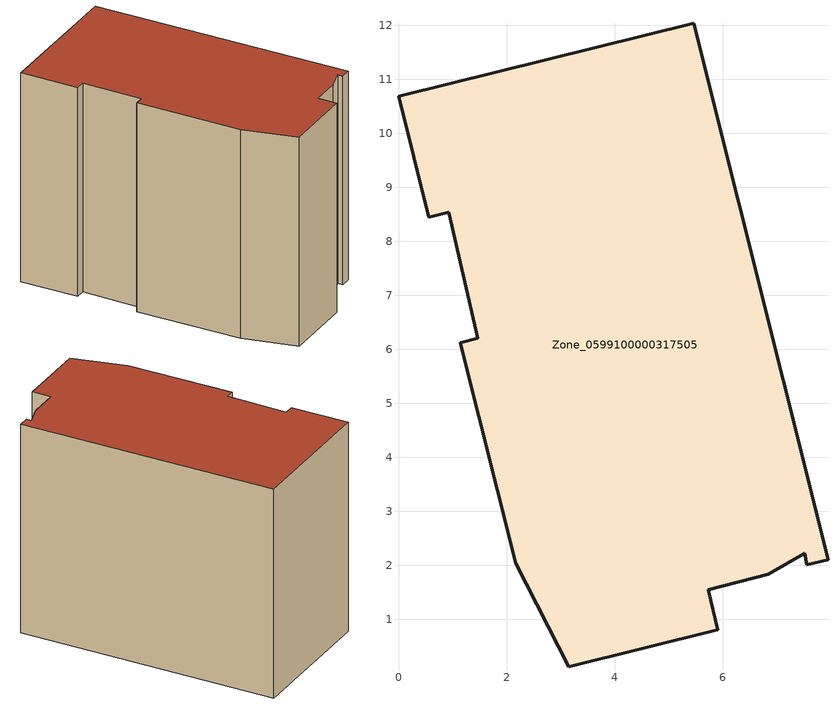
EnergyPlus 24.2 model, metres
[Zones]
Zone_0599100000317505
 floor ground (C_G): 7.52,2.22 6.85,1.83 5.74,1.55 5.91,0.81 3.15,0.12 2.17,2.04 1.15,6.12 1.47,6.21 0.93,8.54 0.56,8.45 0,10.69 5.46,12.04 7.95,2.1 7.56,2.01 z0
 wall outside (C_F): 0.93,8.54 1.47,6.21 1.15,6.12 2.17,2.04 3.15,0.12 5.91,0.81 5.74,1.55 6.85,1.83 7.52,2.22 7.56,2.01 7.95,2.1 5.46,12.04 0,10.69 0.56,8.45 0.93,8.54 z0:8.51
 roof outside (C_R): 7.52,2.22 7.56,2.01 7.95,2.1 5.46,12.04 0,10.69 0.56,8.45 0.93,8.54 1.47,6.21 1.15,6.12 2.17,2.04 3.15,0.12 5.91,0.81 5.74,1.55 6.85,1.83 z8.51
[BUILDING]
Pand.0599100000317505: North Axis=0; Terrain=City; Loads Convergence Tolerance Value=0.04; Temperature Convergence Tolerance Value=0.4; Solar Distribution=FullExterior; Maximum Number of Warmup Days=25; Minimum Number of Warmup Days=1
[Site:Location]
Rotterdam.The.Hague.AP_ZH_NLD Design_Conditions: Latitude=51.96; Longitude=4.45; Time Zone=1; Elevation=-4.5
[SITE:GROUNDTEMPERATURE:BUILDINGSURFACE]
18, 18, 18, 18, 18, 18, 18, 18, 18, 18, 18, 18
[MATERIAL] Thermal Absorptance=0.9; Solar Absorptance=0.7; Visible Absorptance=0.7
Name | Roughness | Thickness | Conductivity | Density | Specific Heat
G.TC.1975-1991 | MediumSmooth | 0.15 | 0.288461 | 540 | 1210
F.TC.1975-1991 | Rough | 0.3 | 0.230769 | 1920 | 840
R.TC.1975-1991 | MediumRough | 0.2 | 0.153846 | 1500 | 1000
[CONSTRUCTION]
C_G: G.TC.1975-1991
C_F: F.TC.1975-1991
C_R: R.TC.1975-1991
[ZONE]
Zone_0599100000317505: Type=1; Multiplier=1; Ceiling Height=Autocalculate; Volume=Autocalculate; Floor Area=autocalculate; Part of Total Floor Area=Yes
[ZONEINFILTRATION:DESIGNFLOWRATE]
Infil_Zone_0599100000317505: Zone or ZoneList or Space or SpaceList=Zone_0599100000317505; Schedule=AlwaysOn; Design Flow Rate Calculation Method=Flow/Area; Flow Rate per Floor Area=0.003; Constant Term Coefficient=1; Temperature Term Coefficient=0; Velocity Term Coefficient=0; Velocity Squared Term Coefficient=0
[HVACTEMPLATE:ZONE:IDEALLOADSAIRSYSTEM]
Zone_0599100000317505: Maximum Heating Supply Air Temperature=50; Minimum Cooling Supply Air Temperature=13; Maximum Heating Supply Air Humidity Ratio=0.0156; Minimum Cooling Supply Air Humidity Ratio=0.0077; Heating Limit=NoLimit; Cooling Limit=NoLimit; Dehumidification Control Type=ConstantSensibleHeatRatio; Cooling Sensible Heat Ratio=0.7; Dehumidification Setpoint=60; Humidification Control Type=None; Humidification Setpoint=30; Outdoor Air Method=None; Outdoor Air Flow Rate per Person=0.00944; Outdoor Air Flow Rate per Zone Floor Area=0; Outdoor Air Flow Rate per Zone=0; Demand Controlled Ventilation Type=None; Outdoor Air Economizer Type=NoEconomizer; Heat Recovery Type=None; Sensible Heat Recovery Effectiveness=0.7; Latent Heat Recovery Effectiveness=0.65
[ZONECONTROL:THERMOSTAT]
ThermostatControl_Zone_0599100000317505: Zone or ZoneList=Zone_0599100000317505; Control Type Schedule=DualSetpointControlType; Control 1=Thermostat_Zone_0599100000317505; Temperature Difference Between Cutout And Setpoint=0
[THERMOSTATSETPOINT:DUALSETPOINT]
Thermostat_Zone_0599100000317505: Heating Setpoint Temperature Schedule=HeatingSetpoint_Zone_0599100000317505; Cooling Setpoint Temperature Schedule=CoolingSetpoint_Zone_0599100000317505
[SCHEDULE:COMPACT]
HeatingSetpoint_Zone_0599100000317505: Through: 12/31, For: AllDays, Until: 24:00, 21
CoolingSetpoint_Zone_0599100000317505: Through: 12/31, For: AllDays, Until: 24:00, 24
DualSetpointControlType: Through: 12/31, For: AllDays, Until: 24:00, 4
AlwaysOn: Through: 12/31, For: AllDays, Until: 24:00, 1
